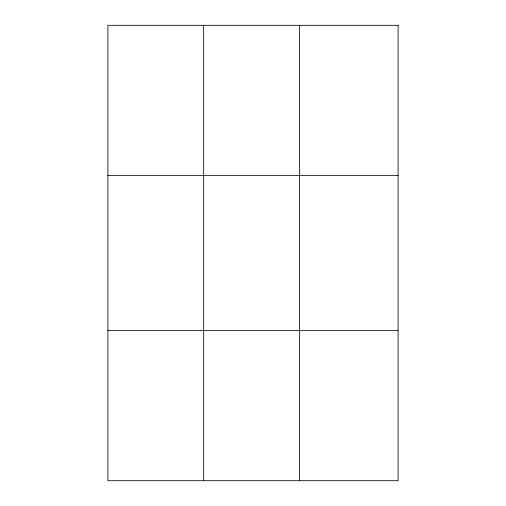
<?xml version="1.0" encoding="UTF-8"?>
<svg xmlns="http://www.w3.org/2000/svg" width="506" height="506" viewBox="0 0 506 506"><rect width="100%" height="100%" fill="white"/><g stroke="black" fill="none" stroke-linecap="round" stroke-linejoin="round"><path stroke-width="0.76" d="M203.671 480.7L203.671 25.3M299.432 480.7L299.432 25.3M107.904 175.582L398.095 175.582M107.904 330.418L398.095 330.418M398.095 25.3L398.095 480.7L107.904 480.7L107.904 25.3L398.095 25.3"/></g></svg>
